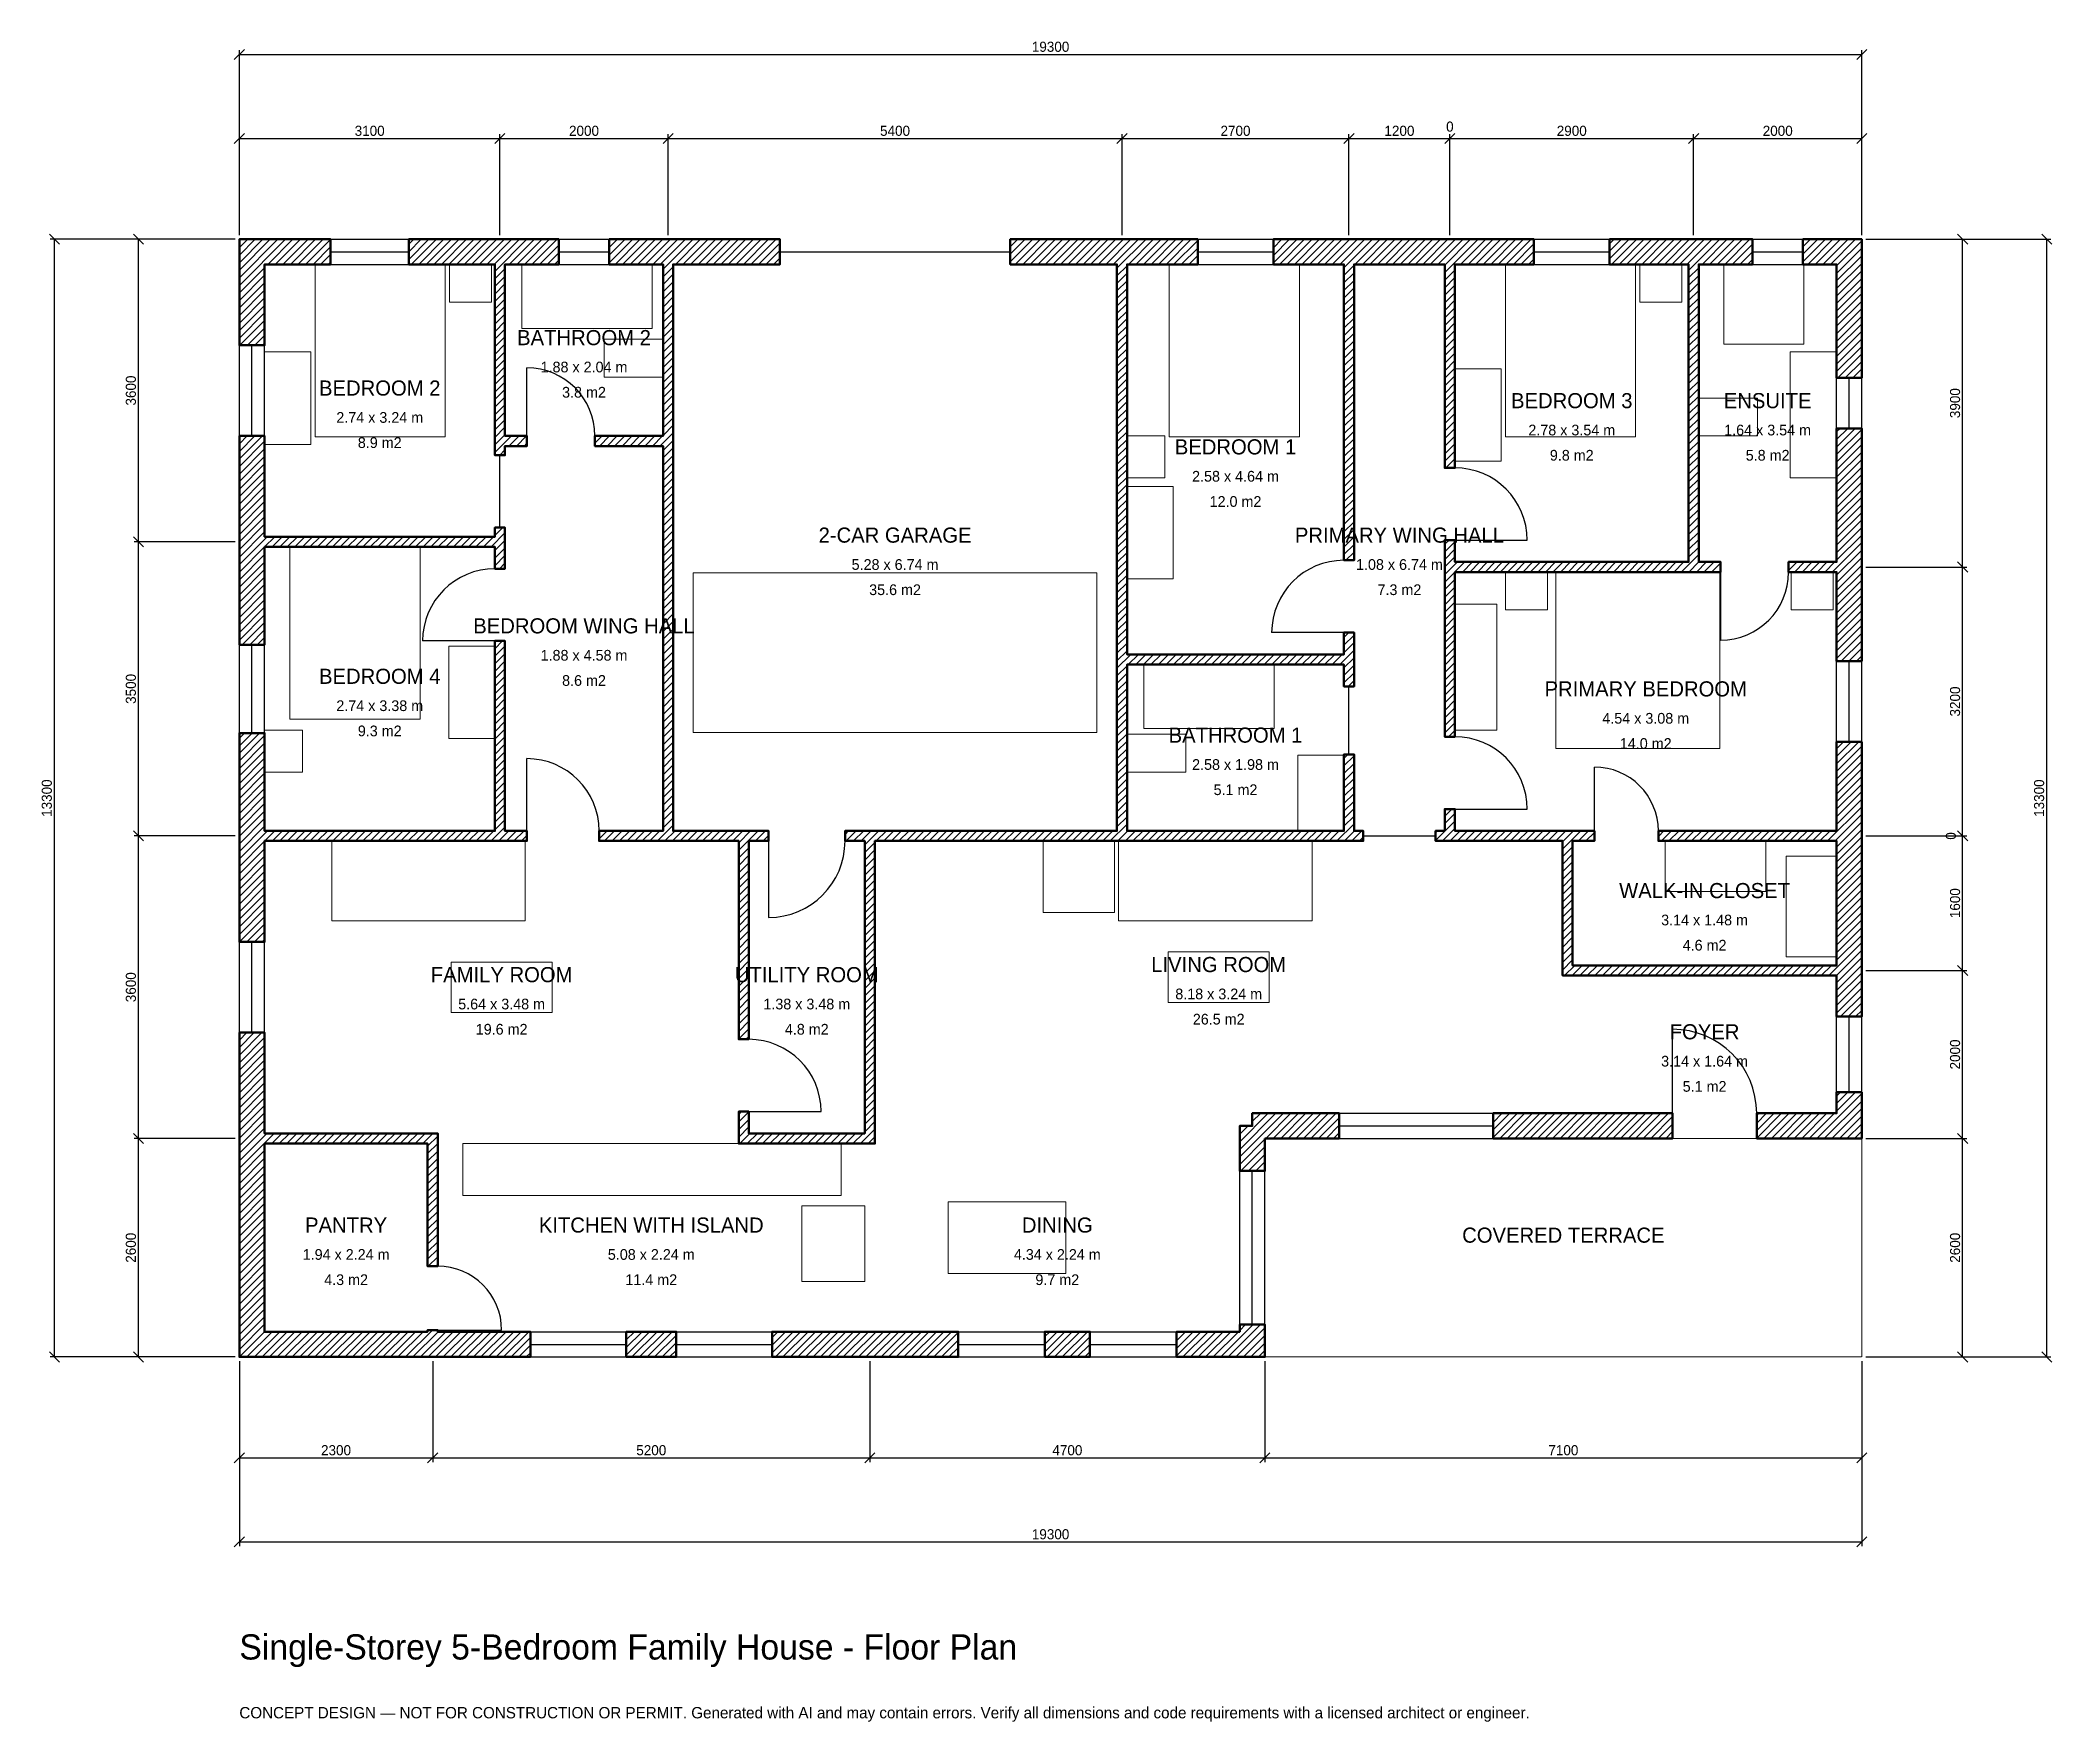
# Model space of a CAD drawing. Header units: millimetres. Extents: x -2369 to 21560, y -4341 to 15669.
import ezdxf
from ezdxf.enums import TextEntityAlignment as Align

# ---------------------------------------------------------------- set-up
doc = ezdxf.new("R2010")
doc.units = ezdxf.units.MM
doc.linetypes.add('DASHED', pattern=[1.524, 1.27, -0.254])
for name, color, linetype, lineweight in [('A-ANNO-DIMS', 1, 'Continuous', 13), ('A-ANNO-TEXT', 7, 'Continuous', 18), ('A-AREA-IDEN', 7, 'Continuous', 18), ('A-DOOR', 2, 'Continuous', 25), ('A-FLOR-FIXT', 9, 'Continuous', 13), ('A-FURN', 9, 'Continuous', 13), ('A-GLAZ', 4, 'Continuous', 25), ('A-SITE-PAVE', 8, 'Continuous', 13), ('A-WALL', 7, 'Continuous', 50), ('A-WALL-PATT', 8, 'Continuous', 13)]:
    doc.layers.add(name, color=color, linetype=linetype, lineweight=lineweight)
doc.dimstyles.new('PLAN', dxfattribs={"dimtxt": 120, "dimasz": 80, "dimexe": 50, "dimexo": 50, "dimgap": 30, "dimtad": 1, "dimdec": 0, "dimtsz": 60, "dimcen": 2.5, "dimclrd": 1, "dimclre": 1, "dimazin": 3, "dimtfac": 1, "dimtmove": 0, "dimatfit": 3})

msp = doc.modelspace()

# ---------------------------------------------------------------- hatches: boundary and pattern name
at = {"layer": 'A-WALL-PATT'}
h = msp.add_hatch(dxfattribs=at)
h.set_pattern_fill('ANSI31', color=8, scale=20)
h.paths.add_polyline_path([(2150, 0), (300, 0), (300, -0.001), (0, -0.001), (0, 0), (-0.001, 0), (-0.001, 0), (-0.001, 300), (0, 300), (0, 2450), (0, 2540), (-0.001, 2540), (-0.001, 2660), (0, 2660), (0, 2750), (0, 3860), (300, 3860), (300, 2750), (300, 2660), (2240, 2660), (2360, 2660), (2360, 2540), (2360, 1080), (2240, 1080), (2240, 2540), (300, 2540), (300, 2450), (300, 300), (2150, 300), (2240, 300), (2240, 320), (2360, 320), (2360, 300), (2450, 300), (3463.3333, 300), (3463.3333, 0), (2450, 0), (2360, 0), (2360, -0.001), (2240, -0.001), (2240, 0), (2150, 0)])
h.paths.add_polyline_path([(0, 6050), (0, 6140), (-0.001, 6140), (-0.001, 6260), (0, 6260), (0, 6350), (0, 7425), (300, 7425), (300, 6350), (300, 6260), (3040, 6260), (3040, 8520), (3160, 8520), (3160, 6260), (3420, 6260), (3420, 6140), (3160, 6140), (3040, 6140), (300, 6140), (300, 6050), (300, 4940), (0, 4940), (0, 6050)])
h.paths.add_polyline_path([(0, 9550), (0, 9640), (-0.001, 9640), (-0.001, 9760), (0, 9760), (0, 9850), (0, 10960), (300, 10960), (300, 9850), (300, 9760), (3040, 9760), (3040, 9870), (3160, 9870), (3160, 9760), (3160, 9640), (3160, 9380), (3040, 9380), (3040, 9640), (300, 9640), (300, 9550), (300, 8475), (0, 8475), (0, 9550)])
h.paths.add_polyline_path([(0, 13000), (-0.001, 13000), (-0.001, 13300), (0, 13300), (0, 13300.001), (300, 13300.001), (300, 13300), (1085, 13300), (1085, 13000), (300, 13000), (300, 12040), (0, 12040), (0, 13000)])
h.paths.add_polyline_path([(2950, 13300), (2950, 13300), (3040, 13300), (3040, 13300.001), (3160, 13300.001), (3160, 13300), (3800, 13300), (3800, 13000), (3250, 13000), (3250, 13000), (3160, 13000), (3160, 10960), (3420, 10960), (3420, 10840), (3160, 10840), (3160, 10730), (3040, 10730), (3040, 10840), (3040, 10960), (3040, 13000), (2015, 13000), (2015, 13300), (2950, 13300)])
h.paths.add_polyline_path([(4950, 13300), (5040, 13300), (5040, 13300.001), (5160, 13300.001), (5160, 13300), (5250, 13300), (6430, 13300), (6430, 13000), (5250, 13000), (5160, 13000), (5160, 10960), (5160, 10840), (5160, 6260), (5940, 6260), (6060, 6260), (6295, 6260), (6295, 6140), (6060, 6140), (6060, 3780), (5940, 3780), (5940, 6140), (5160, 6140), (5040, 6140), (4280, 6140), (4280, 6260), (5040, 6260), (5040, 10840), (4230, 10840), (4230, 10960), (5040, 10960), (5040, 13000), (4950, 13000), (4400, 13000), (4400, 13300), (4950, 13300)])
h.paths.add_polyline_path([(10350, 13300), (10440, 13300), (10440, 13300.001), (10560, 13300.001), (10560, 13300), (10650, 13300), (11400, 13300), (11400, 13000), (10650, 13000), (10560, 13000), (10560, 8360), (13140, 8360), (13140, 8620), (13260, 8620), (13260, 8360), (13260, 8240), (13260, 7980), (13140, 7980), (13140, 8240), (10560, 8240), (10560, 6260), (13140, 6260), (13140, 7170), (13260, 7170), (13260, 6260), (13370, 6260), (13370, 6140), (13260, 6140), (13140, 6140), (10560, 6140), (10440, 6140), (7560, 6140), (7560, 2660), (7560, 2540), (7440, 2540), (6060, 2540), (5940, 2540), (5940, 2660), (5940, 2920), (6060, 2920), (6060, 2660), (7440, 2660), (7440, 6140), (7205, 6140), (7205, 6260), (7440, 6260), (7560, 6260), (10440, 6260), (10440, 8240), (10440, 8360), (10440, 13000), (10350, 13000), (9170, 13000), (9170, 13300), (10350, 13300)])
h.paths.add_polyline_path([(13050, 13300), (13140, 13300), (13140, 13300.001), (13260, 13300.001), (13260, 13300), (13350, 13300), (14250, 13300), (14340, 13300), (14340, 13300.001), (14460, 13300.001), (14460, 13300), (14550, 13300), (15400, 13300), (15400, 13000), (14550, 13000), (14460, 13000), (14460, 10580), (14340, 10580), (14340, 13000), (14250, 13000), (13350, 13000), (13260, 13000), (13260, 9480), (13140, 9480), (13140, 13000), (13050, 13000), (12300, 13000), (12300, 13300), (13050, 13300)])
h.paths.add_polyline_path([(17150, 13300), (17240, 13300), (17240, 13300.001), (17360, 13300.001), (17360, 13300), (17450, 13300), (18000, 13300), (18000, 13000), (17450, 13000), (17360, 13000), (17360, 9460), (17620, 9460), (17620, 9340), (17360, 9340), (17240, 9340), (14460, 9340), (14460, 7380), (14340, 7380), (14340, 9340), (14340, 9460), (14340, 9720), (14460, 9720), (14460, 9460), (17240, 9460), (17240, 13000), (17150, 13000), (16300, 13000), (16300, 13300), (17150, 13300)])
h.paths.add_polyline_path([(19000, 13300), (19000, 13300.001), (19300, 13300.001), (19300, 13300), (19300.001, 13300), (19300.001, 13000), (19300, 13000), (19300, 11650), (19000, 11650), (19000, 13000), (18600, 13000), (18600, 13300), (19000, 13300)])
h.paths.add_polyline_path([(19300, 9550), (19300, 9460), (19300.001, 9460), (19300.001, 9340), (19300, 9340), (19300, 9250), (19300, 8280), (19000, 8280), (19000, 9250), (19000, 9340), (18430, 9340), (18430, 9460), (19000, 9460), (19000, 9550), (19000, 11050), (19300, 11050), (19300, 9550)])
h.paths.add_polyline_path([(19300, 6350), (19300, 6260), (19300.001, 6260), (19300.001, 6140), (19300, 6140), (19300, 6050), (19300, 4750), (19300, 4660), (19300.001, 4660), (19300.001, 4540), (19300, 4540), (19300, 4450), (19300, 4050), (19000, 4050), (19000, 4450), (19000, 4540), (15860, 4540), (15740, 4540), (15740, 4660), (15740, 6140), (15740, 6140), (14460, 6140), (14340, 6140), (14340, 6140), (14230, 6140), (14230, 6260), (14340, 6260), (14340, 6520), (14460, 6520), (14460, 6260), (15860, 6260), (15860, 6260), (16120, 6260), (16120, 6140), (15860, 6140), (15860, 4660), (19000, 4660), (19000, 4750), (19000, 6050), (19000, 6140), (16880, 6140), (16880, 6260), (19000, 6260), (19000, 6350), (19000, 7320), (19300, 7320), (19300, 6350)])
h.paths.add_polyline_path([(19300, 2900), (19300.001, 2900), (19300.001, 2600), (19300, 2600), (19300, 2599.999), (19000, 2599.999), (19000, 2600), (18050, 2600), (18050, 2900), (19000, 2900), (19000, 3150), (19300, 3150), (19300, 2900)])
h.paths.add_polyline_path([(15950, 2600), (15650, 2600), (14915, 2600), (14915, 2900), (15650, 2900), (15950, 2900), (17050, 2900), (17050, 2600), (15950, 2600)])
h.paths.add_polyline_path([(12200, 2600), (12200, 2215), (11900, 2215), (11900, 2750), (12050, 2750), (12050, 2900), (13085, 2900), (13085, 2600), (12200, 2600)])
h.paths.add_polyline_path([(12200, 300), (12200.001, 300), (12200.001, 0), (12200.001, 0), (12200, 0), (12200, -0.001), (11900, -0.001), (11900, 0), (11148.3333, 0), (11148.3333, 300), (11900, 300), (11900, 385), (12200, 385), (12200, 300)])
h.paths.add_polyline_path([(9581.6667, 0), (9581.6667, 300), (10118.3333, 300), (10118.3333, 0), (9581.6667, 0)])
h.paths.add_polyline_path([(7650, 0), (7350, 0), (6336.6667, 0), (6336.6667, 300), (7350, 300), (7650, 300), (8551.6667, 300), (8551.6667, 0), (7650, 0)])
h.paths.add_polyline_path([(4603.3333, 0), (4603.3333, 300), (5196.6667, 300), (5196.6667, 0), (4603.3333, 0)])

# ---------------------------------------------------------------- linework, layer by layer
at = {"layer": 'A-DOOR', "linetype": 'DASHED'}
msp.add_line((6430, 13150), (9170, 13150), dxfattribs=at)
at = {"layer": 'A-DOOR'}
for p, q in [((3420, 10960), (3420, 11770)), ((3100, 9870), (3100, 10730)), ((14460, 9720), (15320, 9720)), ((17620, 9340), (17620, 8530)), ((13140, 8620), (12280, 8620)), ((3040, 8520), (2180, 8520)), ((13200, 7170), (13200, 7980)), ((3420, 6260), (3420, 7120)), ((16120, 6260), (16120, 7020)), ((14460, 6520), (15320, 6520)), ((6295, 6140), (6295, 5230)), ((13370, 6200), (14230, 6200)), ((17050, 2900), (17050, 3900)), ((6060, 2920), (6920, 2920)), ((2360, 320), (3120, 320))]:
    msp.add_line(p, q, dxfattribs=at)
for centre, radius, start, end in [((3420, 10960), 810, 0, 90), ((14460, 9720), 860, 0, 90), ((3040, 8520), 860, 90, 180), ((13140, 8620), 860, 90, 180), ((17620, 9340), 810, 270, 360), ((14460, 6520), 860, 0, 90), ((3420, 6260), 860, 0, 90), ((16120, 6260), 760, 0, 90), ((6295, 6140), 910, 270, 360), ((17050, 2900), 1000, 0, 90), ((6060, 2920), 860, 0, 90), ((2360, 320), 760, 0, 90)]:
    msp.add_arc(centre, radius, start, end, dxfattribs=at)
at = {"layer": 'A-FLOR-FIXT'}
for points in [[(3360, 12240), (4910, 12240), (4910, 13000), (3360, 13000)], [(17660, 12050), (18610, 12050), (18610, 13000), (17660, 13000)], [(4340, 11660), (5040, 11660), (5040, 12110), (4340, 12110)], [(18450, 10460), (19000, 10460), (19000, 11960), (18450, 11960)], [(17360, 10960), (18060, 10960), (18060, 11410), (17360, 11410)], [(10760, 7480), (12310, 7480), (12310, 8240), (10760, 8240)], [(10560, 6960), (11260, 6960), (11260, 7410), (10560, 7410)], [(12590, 6260), (13140, 6260), (13140, 7160), (12590, 7160)], [(2660, 1920), (7160, 1920), (7160, 2540), (2660, 2540)]]:
    msp.add_lwpolyline(points, close=True, dxfattribs=at)
at = {"layer": 'A-FURN'}
for points in [[(900, 10950), (2450, 10950), (2450, 13000), (900, 13000)], [(2500, 12550), (3000, 12550), (3000, 13000), (2500, 13000)], [(11060, 10950), (12610, 10950), (12610, 13000), (11060, 13000)], [(15060, 10950), (16610, 10950), (16610, 13000), (15060, 13000)], [(16660, 12550), (17160, 12550), (17160, 13000), (16660, 13000)], [(300, 10860), (850, 10860), (850, 11960), (300, 11960)], [(14460, 10660), (15010, 10660), (15010, 11760), (14460, 11760)], [(10560, 10460), (11010, 10460), (11010, 10960), (10560, 10960)], [(10560, 9260), (11110, 9260), (11110, 10360), (10560, 10360)], [(600, 7590), (2150, 7590), (2150, 9640), (600, 9640)], [(15060, 8890), (15560, 8890), (15560, 9340), (15060, 9340)], [(15660, 7240), (17610, 7240), (17610, 9340), (15660, 9340)], [(18460, 8890), (18960, 8890), (18960, 9340), (18460, 9340)], [(5400, 7430), (10200, 7430), (10200, 9330), (5400, 9330)], [(14460, 7460), (14960, 7460), (14960, 8960), (14460, 8960)], [(2490, 7360), (3040, 7360), (3040, 8460), (2490, 8460)], [(300, 6960), (750, 6960), (750, 7460), (300, 7460)], [(1100, 5190), (3400, 5190), (3400, 6140), (1100, 6140)], [(9560, 5290), (10410, 5290), (10410, 6140), (9560, 6140)], [(10460, 5190), (12760, 5190), (12760, 6140), (10460, 6140)], [(16960, 5540), (18160, 5540), (18160, 6140), (16960, 6140)], [(18400, 4760), (19000, 4760), (19000, 5960), (18400, 5960)], [(11050, 4220), (12250, 4220), (12250, 4820), (11050, 4820)], [(2520, 4100), (3720, 4100), (3720, 4700), (2520, 4700)], [(6690, 900), (7440, 900), (7440, 1800), (6690, 1800)], [(8430, 995), (9830, 995), (9830, 1845), (8430, 1845)]]:
    msp.add_lwpolyline(points, close=True, dxfattribs=at)
at = {"layer": 'A-GLAZ'}
for p, q in [((1085, 13300), (2015, 13300)), ((3800, 13300), (4400, 13300)), ((11400, 13300), (12300, 13300)), ((15400, 13300), (16300, 13300)), ((18000, 13300), (18600, 13300)), ((1085, 13150), (2015, 13150)), ((1085, 13000), (2015, 13000)), ((3800, 13150), (4400, 13150)), ((3800, 13000), (4400, 13000)), ((11400, 13150), (12300, 13150)), ((11400, 13000), (12300, 13000)), ((15400, 13150), (16300, 13150)), ((15400, 13000), (16300, 13000)), ((18000, 13150), (18600, 13150)), ((18000, 13000), (18600, 13000)), ((0, 10960), (0, 12040)), ((150, 10960), (150, 12040)), ((300, 10960), (300, 12040)), ((19000, 11050), (19000, 11650)), ((19150, 11050), (19150, 11650)), ((19300, 11050), (19300, 11650)), ((0, 7425), (0, 8475)), ((150, 7425), (150, 8475)), ((300, 7425), (300, 8475)), ((19000, 7320), (19000, 8280)), ((19150, 7320), (19150, 8280)), ((19300, 7320), (19300, 8280)), ((0, 3860), (0, 4940)), ((150, 3860), (150, 4940)), ((300, 3860), (300, 4940)), ((19000, 3150), (19000, 4050)), ((19150, 3150), (19150, 4050)), ((19300, 3150), (19300, 4050)), ((13085, 2900), (14915, 2900)), ((13085, 2750), (14915, 2750)), ((13085, 2600), (14915, 2600)), ((11900, 385), (11900, 2215)), ((12050, 385), (12050, 2215)), ((12200, 385), (12200, 2215)), ((3463.3333, 300), (4603.3333, 300)), ((5196.6667, 300), (6336.6667, 300)), ((8551.6667, 300), (9581.6667, 300)), ((10118.3333, 300), (11148.3333, 300)), ((3463.3333, 150), (4603.3333, 150)), ((3463.3333, 0), (4603.3333, 0)), ((5196.6667, 150), (6336.6667, 150)), ((5196.6667, 0), (6336.6667, 0)), ((8551.6667, 150), (9581.6667, 150)), ((8551.6667, 0), (9581.6667, 0)), ((10118.3333, 150), (11148.3333, 150)), ((10118.3333, 0), (11148.3333, 0))]:
    msp.add_line(p, q, dxfattribs=at)
at = {"layer": 'A-SITE-PAVE', "linetype": 'DASHED'}
msp.add_lwpolyline([(12200, 0), (19300, 0), (19300, 2600), (12200, 2600)], close=True, dxfattribs=at)
at = {"layer": 'A-WALL'}
for points in [[(0, 13000), (-0.001, 13000), (-0.001, 13300), (0, 13300), (0, 13300.001), (300, 13300.001), (300, 13300), (1085, 13300), (1085, 13000), (300, 13000), (300, 12040), (0, 12040), (0, 13000)], [(2950, 13300), (2950, 13300), (3040, 13300), (3040, 13300.001), (3160, 13300.001), (3160, 13300), (3800, 13300), (3800, 13000), (3250, 13000), (3250, 13000), (3160, 13000), (3160, 10960), (3420, 10960), (3420, 10840), (3160, 10840), (3160, 10730), (3040, 10730), (3040, 10840), (3040, 10960), (3040, 13000), (2015, 13000), (2015, 13300), (2950, 13300)], [(4950, 13300), (5040, 13300), (5040, 13300.001), (5160, 13300.001), (5160, 13300), (5250, 13300), (6430, 13300), (6430, 13000), (5250, 13000), (5160, 13000), (5160, 10960), (5160, 10840), (5160, 6260), (5940, 6260), (6060, 6260), (6295, 6260), (6295, 6140), (6060, 6140), (6060, 3780), (5940, 3780), (5940, 6140), (5160, 6140), (5040, 6140), (4280, 6140), (4280, 6260), (5040, 6260), (5040, 10840), (4230, 10840), (4230, 10960), (5040, 10960), (5040, 13000), (4950, 13000), (4400, 13000), (4400, 13300), (4950, 13300)], [(10350, 13300), (10440, 13300), (10440, 13300.001), (10560, 13300.001), (10560, 13300), (10650, 13300), (11400, 13300), (11400, 13000), (10650, 13000), (10560, 13000), (10560, 8360), (13140, 8360), (13140, 8620), (13260, 8620), (13260, 8360), (13260, 8240), (13260, 7980), (13140, 7980), (13140, 8240), (10560, 8240), (10560, 6260), (13140, 6260), (13140, 7170), (13260, 7170), (13260, 6260), (13370, 6260), (13370, 6140), (13260, 6140), (13140, 6140), (10560, 6140), (10440, 6140), (7560, 6140), (7560, 2660), (7560, 2540), (7440, 2540), (6060, 2540), (5940, 2540), (5940, 2660), (5940, 2920), (6060, 2920), (6060, 2660), (7440, 2660), (7440, 6140), (7205, 6140), (7205, 6260), (7440, 6260), (7560, 6260), (10440, 6260), (10440, 8240), (10440, 8360), (10440, 13000), (10350, 13000), (9170, 13000), (9170, 13300), (10350, 13300)], [(13050, 13300), (13140, 13300), (13140, 13300.001), (13260, 13300.001), (13260, 13300), (13350, 13300), (14250, 13300), (14340, 13300), (14340, 13300.001), (14460, 13300.001), (14460, 13300), (14550, 13300), (15400, 13300), (15400, 13000), (14550, 13000), (14460, 13000), (14460, 10580), (14340, 10580), (14340, 13000), (14250, 13000), (13350, 13000), (13260, 13000), (13260, 9480), (13140, 9480), (13140, 13000), (13050, 13000), (12300, 13000), (12300, 13300), (13050, 13300)], [(17150, 13300), (17240, 13300), (17240, 13300.001), (17360, 13300.001), (17360, 13300), (17450, 13300), (18000, 13300), (18000, 13000), (17450, 13000), (17360, 13000), (17360, 9460), (17620, 9460), (17620, 9340), (17360, 9340), (17240, 9340), (14460, 9340), (14460, 7380), (14340, 7380), (14340, 9340), (14340, 9460), (14340, 9720), (14460, 9720), (14460, 9460), (17240, 9460), (17240, 13000), (17150, 13000), (16300, 13000), (16300, 13300), (17150, 13300)], [(19000, 13300), (19000, 13300.001), (19300, 13300.001), (19300, 13300), (19300.001, 13300), (19300.001, 13000), (19300, 13000), (19300, 11650), (19000, 11650), (19000, 13000), (18600, 13000), (18600, 13300), (19000, 13300)], [(19300, 9550), (19300, 9460), (19300.001, 9460), (19300.001, 9340), (19300, 9340), (19300, 9250), (19300, 8280), (19000, 8280), (19000, 9250), (19000, 9340), (18430, 9340), (18430, 9460), (19000, 9460), (19000, 9550), (19000, 11050), (19300, 11050), (19300, 9550)], [(0, 9550), (0, 9640), (-0.001, 9640), (-0.001, 9760), (0, 9760), (0, 9850), (0, 10960), (300, 10960), (300, 9850), (300, 9760), (3040, 9760), (3040, 9870), (3160, 9870), (3160, 9760), (3160, 9640), (3160, 9380), (3040, 9380), (3040, 9640), (300, 9640), (300, 9550), (300, 8475), (0, 8475), (0, 9550)], [(0, 6050), (0, 6140), (-0.001, 6140), (-0.001, 6260), (0, 6260), (0, 6350), (0, 7425), (300, 7425), (300, 6350), (300, 6260), (3040, 6260), (3040, 8520), (3160, 8520), (3160, 6260), (3420, 6260), (3420, 6140), (3160, 6140), (3040, 6140), (300, 6140), (300, 6050), (300, 4940), (0, 4940), (0, 6050)], [(19300, 6350), (19300, 6260), (19300.001, 6260), (19300.001, 6140), (19300, 6140), (19300, 6050), (19300, 4750), (19300, 4660), (19300.001, 4660), (19300.001, 4540), (19300, 4540), (19300, 4450), (19300, 4050), (19000, 4050), (19000, 4450), (19000, 4540), (15860, 4540), (15740, 4540), (15740, 4660), (15740, 6140), (15740, 6140), (14460, 6140), (14340, 6140), (14340, 6140), (14230, 6140), (14230, 6260), (14340, 6260), (14340, 6520), (14460, 6520), (14460, 6260), (15860, 6260), (15860, 6260), (16120, 6260), (16120, 6140), (15860, 6140), (15860, 4660), (19000, 4660), (19000, 4750), (19000, 6050), (19000, 6140), (16880, 6140), (16880, 6260), (19000, 6260), (19000, 6350), (19000, 7320), (19300, 7320), (19300, 6350)], [(2150, 0), (300, 0), (300, -0.001), (0, -0.001), (0, 0), (-0.001, 0), (-0.001, 0), (-0.001, 300), (0, 300), (0, 2450), (0, 2540), (-0.001, 2540), (-0.001, 2660), (0, 2660), (0, 2750), (0, 3860), (300, 3860), (300, 2750), (300, 2660), (2240, 2660), (2360, 2660), (2360, 2540), (2360, 1080), (2240, 1080), (2240, 2540), (300, 2540), (300, 2450), (300, 300), (2150, 300), (2240, 300), (2240, 320), (2360, 320), (2360, 300), (2450, 300), (3463.3333, 300), (3463.3333, 0), (2450, 0), (2360, 0), (2360, -0.001), (2240, -0.001), (2240, 0), (2150, 0)], [(19300, 2900), (19300.001, 2900), (19300.001, 2600), (19300, 2600), (19300, 2599.999), (19000, 2599.999), (19000, 2600), (18050, 2600), (18050, 2900), (19000, 2900), (19000, 3150), (19300, 3150), (19300, 2900)], [(12200, 2600), (12200, 2215), (11900, 2215), (11900, 2750), (12050, 2750), (12050, 2900), (13085, 2900), (13085, 2600), (12200, 2600)], [(15950, 2600), (15650, 2600), (14915, 2600), (14915, 2900), (15650, 2900), (15950, 2900), (17050, 2900), (17050, 2600), (15950, 2600)], [(4603.3333, 0), (4603.3333, 300), (5196.6667, 300), (5196.6667, 0), (4603.3333, 0)], [(7650, 0), (7350, 0), (6336.6667, 0), (6336.6667, 300), (7350, 300), (7650, 300), (8551.6667, 300), (8551.6667, 0), (7650, 0)], [(9581.6667, 0), (9581.6667, 300), (10118.3333, 300), (10118.3333, 0), (9581.6667, 0)], [(12200, 300), (12200.001, 300), (12200.001, 0), (12200.001, 0), (12200, 0), (12200, -0.001), (11900, -0.001), (11900, 0), (11148.3333, 0), (11148.3333, 300), (11900, 300), (11900, 385), (12200, 385), (12200, 300)]]:
    msp.add_lwpolyline(points, close=True, dxfattribs=at)

# ---------------------------------------------------------------- texts
at = {"layer": 'A-ANNO-TEXT'}
for s, height, p in [('Single-Storey 5-Bedroom Family House - Floor Plan', 300, (0, -3600)), ('CONCEPT DESIGN — NOT FOR CONSTRUCTION OR PERMIT. Generated with AI and may contain errors. Verify all dimensions and code requirements with a licensed architect or engineer.', 135, (0, -4300))]:
    msp.add_text(s, height=height, dxfattribs=at).set_placement(p)
at = {"layer": 'A-AREA-IDEN'}
for s, height, p in [('BATHROOM 2', 180, (4100, 12130)), ('1.88 x 2.04 m', 127.5, (4100, 11780)), ('BEDROOM 2', 180, (1670, 11530)), ('3.8 m2', 127.5, (4100, 11480)), ('BEDROOM 3', 180, (15850, 11380)), ('ENSUITE', 180, (18180, 11380)), ('2.74 x 3.24 m', 127.5, (1670, 11180)), ('2.78 x 3.54 m', 127.5, (15850, 11030)), ('1.64 x 3.54 m', 127.5, (18180, 11030)), ('8.9 m2', 127.5, (1670, 10880)), ('BEDROOM 1', 180, (11850, 10830)), ('9.8 m2', 127.5, (15850, 10730)), ('5.8 m2', 127.5, (18180, 10730)), ('2.58 x 4.64 m', 127.5, (11850, 10480)), ('12.0 m2', 127.5, (11850, 10180)), ('2-CAR GARAGE', 180, (7800, 9780)), ('PRIMARY WING HALL', 180, (13800, 9780)), ('5.28 x 6.74 m', 127.5, (7800, 9430)), ('1.08 x 6.74 m', 127.5, (13800, 9430)), ('35.6 m2', 127.5, (7800, 9130)), ('7.3 m2', 127.5, (13800, 9130)), ('BEDROOM WING HALL', 180, (4100, 8700)), ('1.88 x 4.58 m', 127.5, (4100, 8350)), ('BEDROOM 4', 180, (1670, 8100)), ('8.6 m2', 127.5, (4100, 8050)), ('PRIMARY BEDROOM', 180, (16730, 7950)), ('2.74 x 3.38 m', 127.5, (1670, 7750)), ('4.54 x 3.08 m', 127.5, (16730, 7600)), ('9.3 m2', 127.5, (1670, 7450)), ('BATHROOM 1', 180, (11850, 7400)), ('14.0 m2', 127.5, (16730, 7300)), ('2.58 x 1.98 m', 127.5, (11850, 7050)), ('5.1 m2', 127.5, (11850, 6750)), ('WALK-IN CLOSET', 180, (17430, 5550)), ('3.14 x 1.48 m', 127.5, (17430, 5200)), ('4.6 m2', 127.5, (17430, 4900)), ('FAMILY ROOM', 180, (3120, 4550)), ('UTILITY ROOM', 180, (6750, 4550)), ('LIVING ROOM', 180, (11650, 4670)), ('8.18 x 3.24 m', 127.5, (11650, 4320)), ('5.64 x 3.48 m', 127.5, (3120, 4200)), ('1.38 x 3.48 m', 127.5, (6750, 4200)), ('26.5 m2', 127.5, (11650, 4020)), ('19.6 m2', 127.5, (3120, 3900)), ('4.8 m2', 127.5, (6750, 3900)), ('FOYER', 180, (17430, 3870)), ('3.14 x 1.64 m', 127.5, (17430, 3520)), ('5.1 m2', 127.5, (17430, 3220)), ('PANTRY', 180, (1270, 1570)), ('KITCHEN WITH ISLAND', 180, (4900, 1570)), ('DINING', 180, (9730, 1570)), ('COVERED TERRACE', 180, (15750, 1450)), ('1.94 x 2.24 m', 127.5, (1270, 1220)), ('5.08 x 2.24 m', 127.5, (4900, 1220)), ('4.34 x 2.24 m', 127.5, (9730, 1220)), ('4.3 m2', 127.5, (1270, 920)), ('11.4 m2', 127.5, (4900, 920)), ('9.7 m2', 127.5, (9730, 920))]:
    msp.add_text(s, height=height, dxfattribs=at).set_placement(p, align=Align.MIDDLE_CENTER)

# ---------------------------------------------------------------- dimensions: what is measured, and where the dimension line sits
at = {"layer": 'A-ANNO-DIMS'}
for base, p1, p2, text in [((0, 15500), (0, 13300), (19300, 13300), '19300'), ((0, 14500), (0, 13300), (3100, 13300), '3100'), ((3100, 14500), (3100, 13300), (5100, 13300), '2000'), ((5100, 14500), (5100, 13300), (10500, 13300), '5400'), ((10500, 14500), (10500, 13300), (13200, 13300), '2700'), ((13200, 14500), (13200, 13300), (14400, 13300), '1200'), ((14400, 14500), (14400, 13300), (14400, 13300), '0'), ((14400, 14500), (14400, 13300), (17300, 13300), '2900'), ((17300, 14500), (17300, 13300), (19300, 13300), '2000'), ((0, -1200), (0, 0), (2300, 0), '2300'), ((0, -2200), (0, 0), (19300, 0), '19300'), ((2300, -1200), (2300, 0), (7500, 0), '5200'), ((7500, -1200), (7500, 0), (12200, 0), '4700'), ((12200, -1200), (12200, 0), (19300, 0), '7100')]:
    msp.add_linear_dim(base=base, p1=p1, p2=p2, text=text, dimstyle='PLAN', dxfattribs=at).render()
for base, p1, p2, text in [((-2200, 0), (0, 0), (0, 13300), '13300'), ((-1200, 9700), (0, 9700), (0, 13300), '3600'), ((20500, 9400), (19300, 9400), (19300, 13300), '3900'), ((21500, 0), (19300, 0), (19300, 13300), '13300'), ((-1200, 6200), (0, 6200), (0, 9700), '3500'), ((20500, 6200), (19300, 6200), (19300, 9400), '3200'), ((-1200, 2600), (0, 2600), (0, 6200), '3600'), ((20500, 4600), (19300, 4600), (19300, 6200), '1600'), ((20500, 6200), (19300, 6200), (19300, 6200), '0'), ((20500, 2600), (19300, 2600), (19300, 4600), '2000'), ((-1200, 0), (0, 0), (0, 2600), '2600'), ((20500, 0), (19300, 0), (19300, 2600), '2600')]:
    msp.add_linear_dim(base=base, p1=p1, p2=p2, angle=90, text=text, dimstyle='PLAN', dxfattribs=at).render()

doc.saveas('drawing.dxf')
